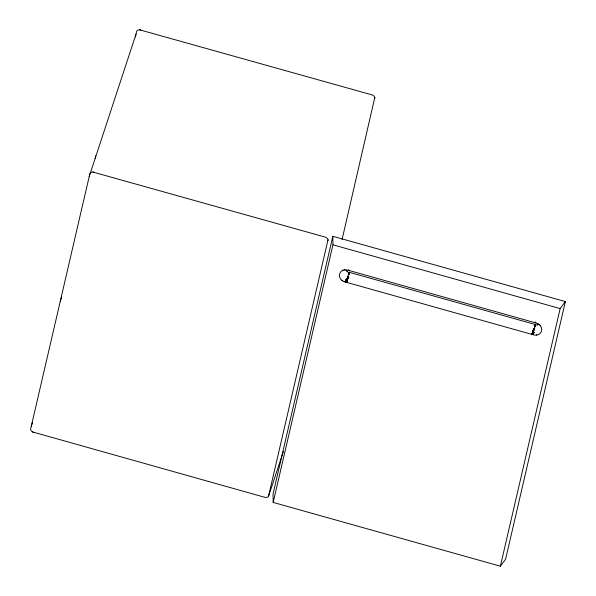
<?xml version="1.0" encoding="UTF-8"?>
<svg xmlns="http://www.w3.org/2000/svg" width="596" height="596" viewBox="0 0 596 596"><rect width="100%" height="100%" fill="white"/><g stroke="black" fill="none" stroke-linecap="round" stroke-linejoin="round"><path stroke-width="0.89" d="M535.335 324.522L535.111 325.721L534.433 325.997L534.664 327.301L535.335 324.522L348.988 272.216L349.204 274.004L348.317 274.994L349.085 272.245M533.062 334.691L532.995 334.058L532.943 334.661L531.841 333.656L532.66 333.745L533.398 331.994L533.286 330.303L533.994 329.581L532.37 334.52L346.388 282.303C335.481 280.56 338.312 266.367 349.122 270.51L534.746 322.615C545.653 324.358 542.822 338.55 532.012 334.408L532.519 334.132L531.841 333.656C533.167 333.067 531.848 332.71 533.889 332.628C533.539 331.316 531.274 332.188 533.86 332.419M268.453 496.505L328.031 239.711A3.807 2.667 18.2 0 0 324.984 237.037L92.827 172.035A3.807 2.667 18.2 0 0 89.847 173.801L30.679 428.815A3.807 2.667 18.2 0 0 32.527 431.936L264.617 497.25A3.807 2.667 18.2 0 0 268.453 496.505L283.405 451.507M342.082 239.503L374.795 97.483A3.807 2.667 18.2 0 0 371.748 94.801L139.591 29.8A3.807 2.667 18.2 0 0 136.611 31.566L135.352 36.997M344.168 281.521L343.572 281.208M534.329 328.47L533.331 329.066L533.889 329.953L532.869 330.534L533.569 330.981L533.398 331.994L533.889 329.953L533.331 329.066L534.217 328.843L534.441 328.076L534.105 329.223L533.39 329.163M531.841 333.656C533.122 335.317 531.61 331.436 533.763 332.903M345.345 281.997L345.836 281.521L345.457 282.035L347.036 281.781C346.596 281.401 345.985 280.157 346.365 279.628C347.691 279.561 347.759 280.574 346.142 279.725M345.926 280.075L347.528 279.874L347.222 278.675L348.064 278.66L347.647 277.274L346.023 282.206L346.388 282.303L346.172 281.826L347.036 281.781L346.47 280.984L347.326 280.671L345.926 280.18M348.392 277.229L347.759 276.916L348.094 275.769L347.87 276.537L348.496 277.185L347.543 277.647L347.848 278.25L346.641 280.478L345.956 280.284M540.341 325.826L540.438 325.356L540.095 325.543M95.196 158.298L95.8 155.698M332.821 236.299L273.057 493.913L273.177 502.421L500.379 566.2L505.602 559.19L565.366 301.576L332.821 236.299L332.94 244.807L273.177 502.421M500.379 566.2L560.151 308.586L565.366 301.576M533.569 330.981L532.98 331.905L533.874 332.732L532.295 332.799L533.83 332.821M535.141 322.6L535.253 322.227L534.746 322.615L535.677 322.883M348.764 270.398L348.191 270.256M535.111 322.712L535.357 321.885M347.982 276.164L348.496 277.185L347.431 277.989L348.064 278.66L346.775 279.613L347.528 279.874M533.889 329.953L532.869 330.534L533.465 331.324L533.174 332.233L533.889 332.628M89.244 176.401L136.007 34.173M60.263 301.308L61.679 296.994M31.29 426.207L32.422 422.758M342.819 270.383L343.154 270.264M346.053 279.8L347.475 279.68L347.118 279.017L347.177 279.755L345.985 279.882M536.966 323.397L537.562 323.71M347.222 278.675L346.775 279.613L347.543 277.647M532.526 332.881L532.735 333.544L532.638 332.955L533.673 332.978M347.036 281.781C345.419 281.834 347.177 282.251 346.388 281.238L346.641 280.478L346.008 280.388M349.189 272.268L348.98 272.633L349.561 272.402M533.807 332.322L532.846 331.912L533.465 331.324L532.548 331.912L533.889 332.523M532.72 333.253L533.569 333.037M534.999 326.116L534.776 326.913L534.433 325.997L535.223 325.327L534.999 326.116L534.433 325.997M348.027 276.671L348.496 277.185M344.309 270.048L344.689 269.75M346.79 281.014L346.388 281.238L346.418 280.709M532.869 330.534L533.614 330.303M348.653 273.81L348.876 273.02L349.204 274.004L348.429 274.6L348.653 273.81L349.204 274.004M533.465 331.324L532.779 331.689M346.291 280.649L346.969 280.791M533.524 332.061L532.615 331.823M532.377 334.065L532.325 333.678M346.388 281.238L347.051 280.954M533.234 330.825L533.673 330.653L533.256 330.564M536.273 334.945L536.825 334.87M346.328 281.841L346.634 281.558M347.475 279.68L347.118 279.017M537.629 324.753L536.698 324.984L539.119 324.552M346.179 280.574L346.641 280.478L346.09 280.485M533.636 332.136L533.174 332.233L533.733 332.225M532.355 332.97L532.735 333.544M139.591 29.8L140.88 29.994M92.827 172.035L94.116 172.229M533.331 329.066L534.009 328.873M535.432 324.559L535.327 324.939L534.947 324.44M346.239 281.662L346.649 281.752M332.94 244.807L560.151 308.586M532.183 333.827L532.586 333.969M348.064 278.66L347.326 278.347L347.595 278.719M32.527 431.936L33.741 432.443M346.246 279.673L346.827 279.919L346.634 279.599M341.962 280.172L342.417 280.53M533.45 333.075L533.04 333.097M346.365 279.628L346.827 279.919L346.5 279.606M348.794 270.293L349.122 270.51L348.906 269.921M345.851 270.293L347.773 271.955L347.073 271.269M539 324.291L539.171 324.745M347.572 278.079L347.721 278.488M374.795 97.483L374.81 98.429M328.031 239.711L328.046 240.665"/></g></svg>
